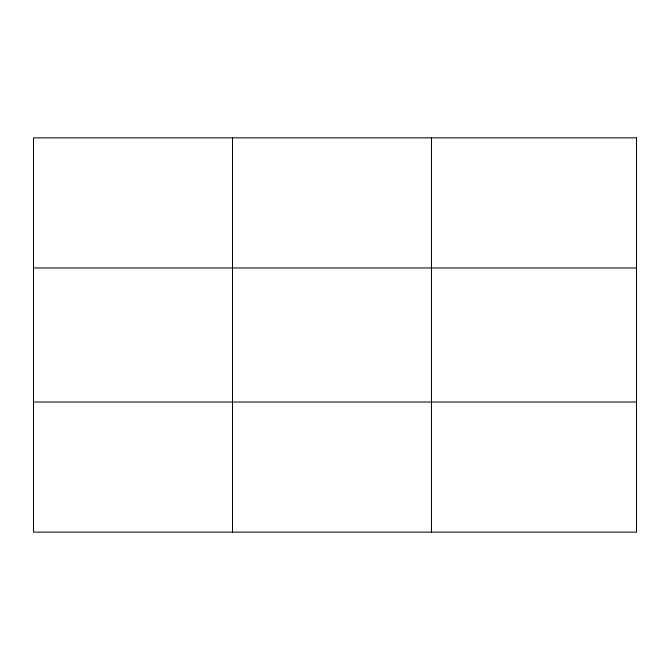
<?xml version="1.0" encoding="UTF-8"?>
<svg xmlns="http://www.w3.org/2000/svg" width="670" height="670" viewBox="0 0 670 670"><rect width="100%" height="100%" fill="white"/><g stroke="black" fill="none" stroke-linecap="round" stroke-linejoin="round"><path stroke-width="1" d="M232.49 532.148L232.49 137.852M431.48 532.148L431.48 137.852M33.5 267.966L636.5 267.966M33.5 402.034L636.5 402.034M636.5 137.852L636.5 532.148L33.5 532.148L33.5 137.852L636.5 137.852"/></g></svg>
